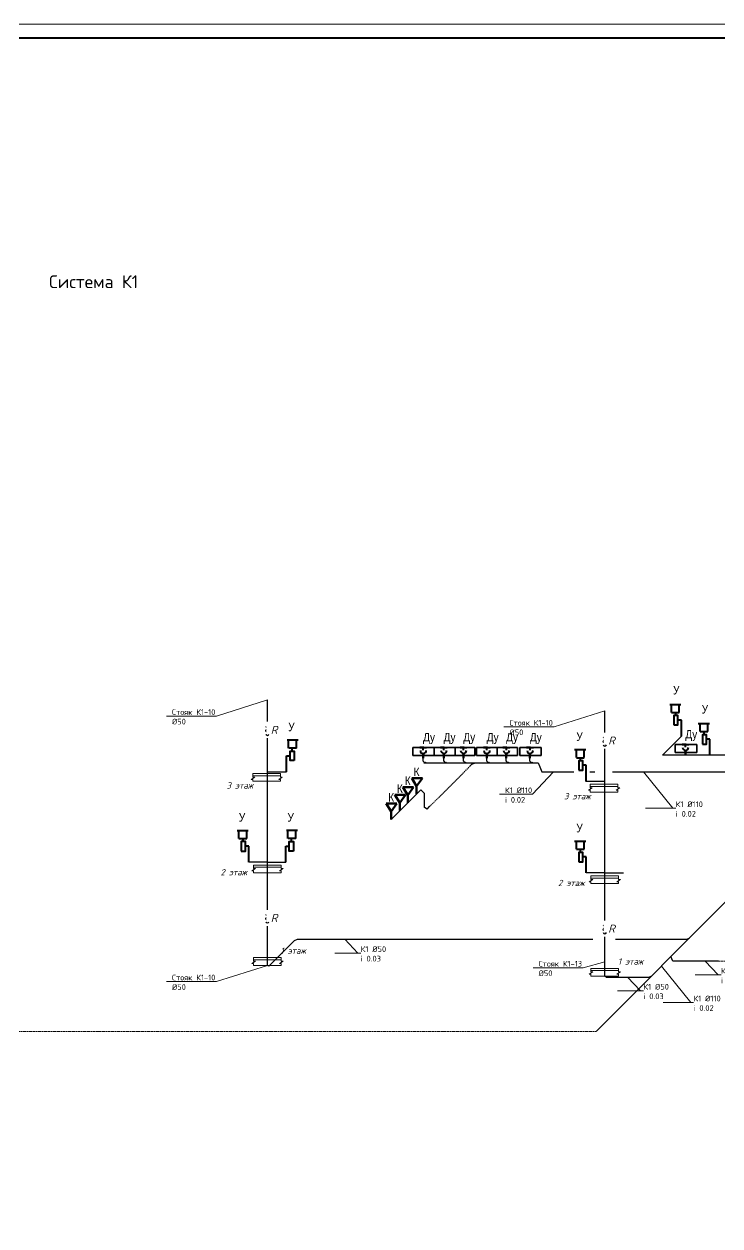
# Model space of a CAD drawing. Header units: millimetres. Extents: x -10178924 to 11692288, y -947381 to 58396.
# Drawn here: x -113803 to -89466, y -83167 to -41120 of the extents above; entities that cross this region are included whole.
import ezdxf
from ezdxf import colors
from ezdxf.entities.mleader import LeaderData, LeaderLine
from ezdxf.math import Vec2, Vec3

# ---------------------------------------------------------------- set-up
doc = ezdxf.new("R2010")
doc.units = ezdxf.units.MM
doc.linetypes.add('0000$0$__output[1-19]_edge001$0$DGN Style 3', pattern=[65.510846, 46.793461, -18.717385])
for name, color, linetype, lineweight in [('!К1', 32, 'Continuous', 30), ('_0', 7, 'Continuous', 25), ('_канализация', 7, 'Continuous', 70), ('PDF _Текст', 7, 'Continuous', 5), ('Выноски ВК', 7, 'Continuous', 0), ('К1ку', 244, 'Continuous', 35), ('Перекрытие ВК', 7, 'Continuous', 20)]:
    doc.layers.add(name, color=color, linetype=linetype, lineweight=lineweight)
for name, color, linetype in [('_надписи_вода', 7, 'Continuous'), ('PDF _Ramka', 7, 'Continuous'), ('сети', 3, 'Continuous'), ('Текст', 7, 'Continuous')]:
    doc.layers.add(name, color=color, linetype=linetype)
doc.styles.add('PDF ISOCPEUR', font='isocpeur.ttf')
doc.styles.add('STANDART2', font='arial.ttf')
doc.styles.add('ОЛЬГА', font='isocpeui.ttf', dxfattribs={"height": 280})

# ---------------------------------------------------------------- blocks, each defined once
blk = doc.blocks.new('Рамка')
at = {"layer": 'PDF _Ramka', "lineweight": 20}
blk.add_lwpolyline([(100287, -596749), (100287, -512657), (-18603, -512657), (-18603, -596749)], close=True, dxfattribs=at)
at = {"layer": 'PDF _Ramka', "lineweight": 40}
blk.add_lwpolyline([(99787, -513153), (-16604, -513153), (-16604, -596246), (99787, -596246)], close=True, dxfattribs=at)
blk = doc.blocks.new('_None')
blk = doc.blocks.new('dj plocica')
at = {"lineweight": 13}
for p, q in [((35.4, 0), (-35.4, 0)), ((-35.4, -9.2), (-35.4, 0)), ((35.4, -9.2), (35.4, 0)), ((-30.5, -9.2), (-39.8, -15.1)), ((-39.8, -15.1), (-35.4, -15.1)), ((-35.4, -5.8), (35.3, -5.8)), ((-35.4, -9.2), (-30.5, -9.2)), ((-35.4, -15.1), (-35.4, -20)), ((35.4, -20), (-35.4, -20)), ((40.2, -9.2), (30.9, -15.1)), ((30.9, -15.1), (35.4, -15.1)), ((35.4, -9.2), (40.2, -9.2)), ((35.4, -15.1), (35.4, -20))]:
    blk.add_line(p, q, dxfattribs=at)

msp = doc.modelspace()

# ---------------------------------------------------------------- linework, layer by layer
at = {"layer": '!К1'}
for p, q in [((-91471.2, -66699.3, 2833.4), (-90815.6, -66031.2, 2046.2)), ((-99761, -66961.5), (-95825.7, -66961.4)), ((-98197.2, -67073.8), (-98138.2, -67014.8)), ((-98138.2, -67014.8), (-98009.5, -66961.5)), ((-95825.7, -66961.4), (-95767.5, -67101.9)), ((-95767.5, -67101.9), (-95691.8, -67284.7)), ((-105294.4, -67279.1, -0.2), (-104620.9, -67279.1, -0.2)), ((-95691.8, -67284.7), (-94577.6, -67284.7)), ((-93492.4, -67613.9), (-94140.1, -67613.9)), ((-94013, -67284.7), (-93846.9, -67284.7)), ((-93229.2, -67284.7), (-85598.5, -67284.6)), ((-99708.8, -68585.4), (-99621.9, -68498.5)), ((-105294.4, -70441.5), (-105942.1, -70441.5)), ((-105294.4, -70441.5), (-104646.8, -70441.5)), ((-93492.3, -70817.1), (-94139.9, -70817.1)), ((-93492.3, -70817.1), (-92844.6, -70817.1)), ((-93798.7, -76362.2), (-89231.7, -71795.2)), ((-104345.9, -73185.2), (-104234.6, -73139.2)), ((-104234.6, -73139.2), (-93913.9, -73139)), ((-90631.5, -73139), (-90535.8, -73099.4)), ((-105242.6, -74082), (-104345.9, -73185.2)), ((-91114.3, -73901.6), (-91179.8, -73743.3)), ((-89515.6, -73901.5), (-91114.3, -73901.6)), ((-91957.2, -74457.6), (-91849.5, -74413)), ((-93440.5, -74457.6), (-91957.2, -74457.6))]:
    msp.add_line(p, q, dxfattribs=at)
for points in [[(-105294.6, -67611.3), (-105294.6, -64765.2)], [(-93492.4, -67986.9), (-93492.4, -65140.9)], [(-99784, -66961.5), (-99843.8, -66901.7), (-99843.8, -66611)], [(-99066.4, -66960.6), (-99126.2, -66900.8), (-99126.2, -66610.2)], [(-98377.3, -66960.3), (-98437.1, -66900.5), (-98437.1, -66609.8)], [(-97559, -66961.4), (-97618.8, -66901.6), (-97618.8, -66611)], [(-96878.7, -66960), (-96938.5, -66900.2), (-96938.5, -66609.6)], [(-96050.6, -66962), (-96110.4, -66902.2), (-96110.4, -66611.5)], [(-105294.4, -70814.8), (-105294.4, -67611.3)], [(-99795.7, -68531.4), (-99795.7, -68041), (-99929.1, -67907.7), (-100963.8, -68942.4)], [(-93492.3, -71190.5), (-93492.3, -67986.9)], [(-99708.8, -68585.4), (-99795.7, -68531.4)], [(-105294.4, -74052.5), (-105294.4, -70814.8)], [(-93492.3, -74428.1), (-93492.3, -71190.5)], [(-105242.6, -74082), (-105294.4, -74052.5)], [(-93440.5, -74457.6), (-93492.3, -74428.1)]]:
    msp.add_lwpolyline(points, dxfattribs=at)
at = {"layer": '!К1', "elevation": 2833.4}
msp.add_lwpolyline([(-88958.2, -66699.3), (-91471.2, -66699.3)], dxfattribs=at)
at = {"layer": '!К1', "color": 7, "linetype": '0000$0$__output[1-19]_edge001$0$DGN Style 3', "lineweight": 13, "true_color": 0xffffff}
for points in [[(-98197.2, -67073.8), (-99621.9, -68498.5)], [(-89515.6, -73901.5), (-68609.6, -73901.5)], [(-115999.5, -76362.2), (-93798.7, -76362.2)]]:
    msp.add_lwpolyline(points, dxfattribs=at)
at = {"layer": '!К1'}
for centre in [(-105294.6, -65838.8), (-93492.4, -66214.4), (-105294.4, -72416.6), (-93492.3, -72792.3)]:
    msp.add_circle(centre, 56.6, dxfattribs=at)
for centre in [(-105294.6, -65670.9), (-93492.4, -66046.5), (-105294.4, -72248.8), (-93492.3, -72624.4)]:
    msp.add_arc(centre, 57.1, 191.71386, 348.28614, dxfattribs=at)
for centre in [(-99784, -66961.5), (-99066.4, -66960.6), (-98377.3, -66960.3), (-97559, -66961.4), (-96878.7, -66960), (-96050.6, -66962)]:
    msp.add_ellipse(centre, major_axis=(27.7, 11.5), ratio=0.4142, dxfattribs=at)
at = {"color": 3, "lineweight": 40}
for p, q in [((-99822.6, -66427.5), (-99960.8, -66427.5)), ((-99960.8, -66427.5), (-99722.8, -66427.5)), ((-99841.2, -66527.2), (-99841.2, -66427.5)), ((-99105, -66426.6), (-99243.2, -66426.6)), ((-99243.2, -66426.6), (-99005.2, -66426.6)), ((-99123.6, -66526.4), (-99123.6, -66426.6)), ((-98416, -66426.3), (-98554.2, -66426.3)), ((-98554.2, -66426.3), (-98316.1, -66426.3)), ((-98434.5, -66526), (-98434.5, -66426.3)), ((-97597.6, -66427.4), (-97735.9, -66427.4)), ((-97735.9, -66427.4), (-97497.8, -66427.4)), ((-97616.2, -66527.2), (-97616.2, -66427.4)), ((-96917.3, -66426), (-97055.5, -66426)), ((-97055.5, -66426), (-96817.5, -66426)), ((-96935.9, -66525.8), (-96935.9, -66426)), ((-96089.2, -66428), (-96227.4, -66428)), ((-96227.4, -66428), (-95989.4, -66428)), ((-96107.8, -66527.7), (-96107.8, -66428)), ((-90651.2, -66322.4, 2833.4), (-90789.4, -66322.4, 2833.4)), ((-90789.4, -66322.4, 2833.4), (-90551.3, -66322.4, 2833.4)), ((-90669.7, -66422.2, 2833.4), (-90669.7, -66322.4, 2833.4))]:
    msp.add_line(p, q, dxfattribs=at)
at = {"color": 3, "lineweight": 70, "ltscale": 14.285714}
for p, q in [((-99843.8, -66804.3), (-99843.8, -66638.2)), ((-99126.2, -66803.5), (-99126.2, -66637.3)), ((-98437.1, -66803.1), (-98437.1, -66637)), ((-97618.8, -66804.3), (-97618.8, -66638.1)), ((-96938.5, -66802.8), (-96938.5, -66636.7)), ((-96110.4, -66804.8), (-96110.4, -66638.7)), ((-90672.3, -66699.3, 2833.4), (-90672.3, -66533.1, 2833.4))]:
    msp.add_line(p, q, dxfattribs=at)
at = {"color": 3, "lineweight": 70}
for p, q in [((-100384.9, -68363.5), (-100384.9, -68091.1)), ((-100072.8, -68051.4), (-100072.8, -67779)), ((-100658.6, -68637.2), (-100658.6, -68364.8)), ((-100963.8, -68942.4), (-100963.8, -68670))]:
    msp.add_line(p, q, dxfattribs=at)
at = {"color": 3, "lineweight": 40}
for centre in [(-90668.3, -66428.4, 2833.4), (-99839.7, -66533.4), (-99122.1, -66532.6), (-98433.1, -66532.3), (-97614.7, -66533.4), (-96934.4, -66532), (-96106.3, -66534)]:
    msp.add_arc(centre, 104.5, 182.57828, 359.91751, dxfattribs=at)
at = {"layer": 'К1ку', "color": 3, "lineweight": 40}
for p, q in [((-91223.6, -64920.5, 2046.2), (-90837.4, -64920.5, 2046.2)), ((-91163.6, -65200.2, 2046.2), (-91163.6, -64927.1, 2046.2)), ((-90887.3, -65200.2, 2046.2), (-90887.3, -64927.1, 2046.2)), ((-91163.7, -65203.2, 2046.2), (-90890.6, -65203.2, 2046.2)), ((-91014.1, -65318.7, 2046.2), (-91014.1, -65214.2, 2046.2)), ((-90815.6, -65469.5, 2046.2), (-90929.1, -65469.5, 2046.2)), ((-90815.6, -66031.2, 2046.2), (-90815.6, -65469.5, 2046.2)), ((-90222.6, -65588.5, 2833.4), (-89836.3, -65588.5, 2833.4)), ((-90162.6, -65868.2, 2833.4), (-90162.6, -65595.1, 2833.4)), ((-90162.6, -65871.2, 2833.4), (-89889.6, -65871.2, 2833.4)), ((-90013.1, -65986.7, 2833.4), (-90013.1, -65882.2, 2833.4)), ((-89886.2, -65868.2, 2833.4), (-89886.2, -65595.1, 2833.4)), ((-104549.2, -66448, -0.2), (-104549.2, -66175, -0.2)), ((-104272.9, -66448, -0.2), (-104272.9, -66175, -0.2)), ((-89814.6, -66137.5, 2833.4), (-89928.1, -66137.5, 2833.4)), ((-89814.6, -66699.3, 2833.4), (-89814.6, -66137.5, 2833.4)), ((-104620.9, -67279.1, -0.2), (-104620.9, -66717.3, -0.2)), ((-104620.9, -66717.3, -0.2), (-104507.4, -66717.3, -0.2)), ((-104272.8, -66451.1, -0.2), (-104545.9, -66451.1, -0.2)), ((-104422.4, -66566.6, -0.2), (-104422.4, -66462, -0.2)), ((-94548.1, -66503.1), (-94161.9, -66503.1)), ((-94488.2, -66785.8), (-94215.1, -66785.8)), ((-94488.1, -66782.8), (-94488.1, -66509.8)), ((-94338.7, -66901.4), (-94338.7, -66796.8)), ((-94211.8, -66782.8), (-94211.8, -66509.8)), ((-94140.1, -67052.1), (-94253.6, -67052.1)), ((-94140.1, -67613.9), (-94140.1, -67052.1)), ((-106350.1, -69330.7), (-105963.9, -69330.7)), ((-106290.1, -69610.4), (-106290.1, -69337.4)), ((-106013.8, -69610.4), (-106013.8, -69337.4)), ((-104238.8, -69330.7), (-104625, -69330.7)), ((-104575.1, -69610.4), (-104575.1, -69337.4)), ((-104298.7, -69610.4), (-104298.7, -69337.4)), ((-106290.2, -69613.4), (-106017.2, -69613.4)), ((-106140.7, -69728.9), (-106140.7, -69624.4)), ((-104298.7, -69613.4), (-104571.7, -69613.4)), ((-104448.2, -69728.9), (-104448.2, -69624.4)), ((-94548, -69706.3), (-94161.7, -69706.3)), ((-94488, -69986), (-94488, -69713)), ((-94211.6, -69986), (-94211.6, -69713)), ((-105942.1, -69879.7), (-106055.6, -69879.7)), ((-105942.1, -70441.5), (-105942.1, -69879.7)), ((-104646.8, -70441.5), (-104646.8, -69879.7)), ((-104646.8, -69879.7), (-104533.2, -69879.7)), ((-94488, -69989.1), (-94215, -69989.1)), ((-94338.5, -70104.6), (-94338.5, -70000)), ((-94139.9, -70255.3), (-94253.5, -70255.3)), ((-94139.9, -70817.1), (-94139.9, -70255.3))]:
    msp.add_line(p, q, dxfattribs=at)
at = {"layer": 'К1ку', "color": 7, "lineweight": 35, "ltscale": 33.333333}
for p, q in [((-100201.4, -66427.5), (-100201.4, -66709.2)), ((-100201.4, -66427.5), (-99448.3, -66427.5)), ((-99483.8, -66426.6), (-98730.7, -66426.6)), ((-99457, -66426.6), (-99457, -66708.3)), ((-99457, -66426.6), (-99457, -66708.3)), ((-98794.7, -66426.3), (-98041.6, -66426.3)), ((-98730.7, -66426.6), (-98730.7, -66708.3)), ((-98730.7, -66426.6), (-98730.7, -66708.3)), ((-98041.6, -66426.3), (-98041.6, -66708)), ((-97976.4, -66427.4), (-97976.4, -66709.1)), ((-97976.4, -66427.4), (-97223.3, -66427.4)), ((-97296.1, -66426), (-96543, -66426)), ((-97261.5, -66426), (-97261.5, -66707.7)), ((-97261.5, -66426), (-97261.5, -66707.7)), ((-96543, -66426), (-96543, -66707.7)), ((-96468, -66428), (-96468, -66709.7)), ((-96468, -66428), (-95714.9, -66428)), ((-95714.9, -66428), (-95714.9, -66709.7)), ((-91029.9, -66322.4, 2833.4), (-91029.9, -66604.1, 2833.4)), ((-91029.9, -66322.4, 2833.4), (-90276.8, -66322.4, 2833.4)), ((-90276, -66322.4, 2833.4), (-90276, -66604.1, 2833.4)), ((-100201.4, -66709.2), (-99448.3, -66709.2)), ((-99483.8, -66708.3), (-98730.7, -66708.3)), ((-98794.7, -66708), (-98041.6, -66708)), ((-97976.4, -66709.1), (-97223.3, -66709.1)), ((-97296.1, -66707.7), (-96543, -66707.7)), ((-96468, -66709.7), (-95714.9, -66709.7)), ((-91029.9, -66604.1, 2833.4), (-90276.8, -66604.1, 2833.4))]:
    msp.add_line(p, q, dxfattribs=at)
at = {"layer": 'К1ку', "color": 3, "lineweight": 40}
for points, elevation in [([(-91081.8, -65640.2), (-90935.2, -65640.2), (-90935.2, -65312.7), (-91081.8, -65312.7)], 2046.2), ([(-90080.8, -66308.2), (-89934.2, -66308.2), (-89934.2, -65980.8), (-90080.8, -65980.8)], 2833.4), ([(-104354.7, -66888.1), (-104501.3, -66888.1), (-104501.3, -66560.6), (-104354.7, -66560.6)], -0.2)]:
    msp.add_lwpolyline(points, close=True, dxfattribs=dict(at, elevation=elevation))
for points in [[(-94406.3, -67222.9), (-94259.7, -67222.9), (-94259.7, -66895.4), (-94406.3, -66895.4)], [(-106208.3, -70050.5), (-106061.7, -70050.5), (-106061.7, -69723), (-106208.3, -69723)], [(-104380.6, -70050.5), (-104527.2, -70050.5), (-104527.2, -69723), (-104380.6, -69723)], [(-94406.1, -70426.1), (-94259.5, -70426.1), (-94259.5, -70098.6), (-94406.1, -70098.6)]]:
    msp.add_lwpolyline(points, close=True, dxfattribs=at)
at = {"layer": 'сети', "color": 3, "lineweight": 70}
for p, q in [((-100245.8, -67502.4), (-100072.8, -67779)), ((-99872.1, -67502.4), (-100245.8, -67502.4)), ((-100072.8, -67779), (-99872.1, -67502.4)), ((-100831.6, -68088.2), (-100658.6, -68364.8)), ((-100457.9, -68088.2), (-100831.6, -68088.2)), ((-100658.6, -68364.8), (-100457.9, -68088.2)), ((-100557.9, -67814.6), (-100384.9, -68091.1)), ((-100184.2, -67814.6), (-100557.9, -67814.6)), ((-100384.9, -68091.1), (-100184.2, -67814.6)), ((-101136.8, -68393.5), (-100963.8, -68670)), ((-100763.1, -68393.5), (-101136.8, -68393.5)), ((-100963.8, -68670), (-100763.1, -68393.5))]:
    msp.add_line(p, q, dxfattribs=at)

# ---------------------------------------------------------------- block references
at = {"layer": '_0'}
msp.add_blockref('Рамка', (-153878.2, 471536.2), dxfattribs=at)
at = {"layer": 'Перекрытие ВК', "ltscale": 10, "xscale": 13.65, "yscale": 13.65, "zscale": 13.65}
for p in [(-105320.3, -67338.3), (-93518.1, -67713.9), (-105294.4, -70541.8), (-93492.3, -70917.5), (-105294.6, -73779.5), (-93492.4, -74155.1)]:
    msp.add_blockref('dj plocica', p, dxfattribs=at)

# ---------------------------------------------------------------- texts
at = {"layer": '_надписи_вода', "char_height": 220, "width": 1580.673, "attachment_point": 2, "rotation": 360, "line_spacing_factor": 0.8, "style": 'ОЛЬГА'}
for s, insert in [('3 этаж', (-106256.9, -67647.5)), ('3 этаж', (-94454.8, -68023.2)), ('2 этаж', (-106469.4, -70682)), ('2 этаж', (-94667.3, -71057.6)), ('1 этаж', (-104393.8, -73427.5)), ('1 этаж', (-92591.6, -73803.1))]:
    msp.add_mtext(s, dxfattribs=dict(at, insert=insert))
at = {"layer": 'PDF _Текст', "insert": (-112925.5, -50135.2), "char_height": 450, "attachment_point": 4, "style": 'PDF ISOCPEUR'}
msp.add_mtext('Система К1', dxfattribs=at)
at = {"layer": 'К1ку', "color": 0, "style": 'STANDART2', "width": 0.85}
for p in [(-91106.6, -64571.7, 3509), (-90105.6, -65239.7, 4296.3), (-104566.6, -65860, -0.2), (-94490.6, -66194.8), (-106292.6, -69022.4), (-104592.5, -69022.4), (-94490.5, -69398)]:
    msp.add_text('У', height=300, dxfattribs=at).set_placement(p)
at = {"layer": 'Текст', "color": 0, "style": 'STANDART2', "width": 0.85}
for s, p in [('Ду', (-99849.4, -66217.3)), ('Ду', (-99131.8, -66216.5)), ('Ду', (-98442.7, -66216.1)), ('Ду', (-97624.4, -66217.3)), ('Ду', (-96944.1, -66215.9)), ('Ду', (-96116, -66217.8)), ('Ду', (-90677.9, -66112.3, 2833.4)), ('К', (-100177.4, -67430.1)), ('К', (-100489.6, -67742.3)), ('К', (-101068.5, -68321.2)), ('К', (-100763.2, -68015.9))]:
    msp.add_text(s, height=300, dxfattribs=at).set_placement(p)

# ---------------------------------------------------------------- leaders
at = {"layer": 'Выноски ВК', "ltscale": 50}
ml = msp.add_multileader_mtext('Standard', dxfattribs=at)
ml.set_content('К1 %%C110\\Pi 0.02', color=256, style='PDF ISOCPEUR')
ml.set_leader_properties(color=256, linetype='ByLayer', lineweight=-1)
ml.set_arrow_properties(name='NONE')
ml.build(insert=Vec2(0, 0))
ml.multileader.update_dxf_attribs({"text_left_attachment_type": 6, "text_right_attachment_type": 6, "dogleg_length": 100, "arrow_head_size": 300})
ctx = ml.context
ctx.base_point, ctx.char_height, ctx.arrow_head_size, ctx.landing_gap_size, ctx.plane_origin = Vec3(-96981.7, -68066.5), 200, 300, 0, Vec3(-102531.1, -63571.2)
ctx.left_attachment, ctx.right_attachment = 6, 6
notes = []
notes.append((ctx, [(1, (1, 1, 0), (-96021.7, -68066.5), (-1, 0), 100, [(1, [(-95286.8, -67283.4)], 0, [])])]))
ctx.mtext.insert, ctx.mtext.flow_direction = Vec3(-96981.7, -67826.5), 5
ml = msp.add_multileader_mtext('Standard', dxfattribs=at)
ml.set_content('К1 %%C110\\Pi 0.02', color=256, style='PDF ISOCPEUR')
ml.set_leader_properties(color=256, linetype='ByLayer', lineweight=-1)
ml.set_arrow_properties(name='NONE')
ml.build(insert=Vec2(0, 0))
ml.multileader.update_dxf_attribs({"text_left_attachment_type": 6, "text_right_attachment_type": 6, "dogleg_length": 100, "arrow_head_size": 300})
ctx = ml.context
ctx.base_point, ctx.char_height, ctx.arrow_head_size, ctx.landing_gap_size, ctx.plane_origin = Vec3(-91010.4, -68555), 200, 300, 0, Vec3(-99380.6, -63571.1)
ctx.left_attachment, ctx.right_attachment = 6, 6
notes.append((ctx, [(0, (1, 1, 0), (-91110.4, -68555), (1, 0), 100, [(1, [(-92136.2, -67283.3)], 0, [])])]))
ctx.mtext.insert, ctx.mtext.flow_direction = Vec3(-91010.4, -68315), 5
ml = msp.add_multileader_mtext('Standard', dxfattribs=at)
ml.set_content('К1 %%C50\\Pi 0.03', color=256, style='PDF ISOCPEUR')
ml.set_leader_properties(color=256, linetype='ByLayer', lineweight=-1)
ml.set_arrow_properties(name='NONE')
ml.build(insert=Vec2(0, 0))
ml.multileader.update_dxf_attribs({"text_left_attachment_type": 6, "text_right_attachment_type": 6, "dogleg_length": 100, "arrow_head_size": 300})
ctx = ml.context
ctx.base_point, ctx.char_height, ctx.arrow_head_size, ctx.landing_gap_size, ctx.plane_origin = Vec3(-102029.4, -73621.6), 200, 300, 0, Vec3(-109831.5, -69426.9)
ctx.left_attachment, ctx.right_attachment = 6, 6
notes.append((ctx, [(0, (1, 1, 0), (-102129.4, -73621.6), (1, 0), 100, [(1, [(-102587.1, -73139.1)], 0, [])])]))
ctx.mtext.insert, ctx.mtext.flow_direction = Vec3(-102029.4, -73381.6), 5
ml = msp.add_multileader_mtext('Standard', dxfattribs=at)
ml.set_content('Стояк К1-13 ^J%%C50', color=256, style='PDF ISOCPEUR')
ml.set_leader_properties(color=256, linetype='ByLayer', lineweight=-1)
ml.set_arrow_properties(name='NONE')
ml.build(insert=Vec2(0, 0))
ml.multileader.update_dxf_attribs({"text_left_attachment_type": 6, "text_right_attachment_type": 6, "dogleg_length": 100, "arrow_head_size": 300})
ctx = ml.context
ctx.base_point, ctx.char_height, ctx.arrow_head_size, ctx.landing_gap_size, ctx.plane_origin = Vec3(-95808.8, -74132.9), 200, 300, 0, Vec3(-99662.5, -70745.4)
ctx.left_attachment, ctx.right_attachment = 6, 6
notes.append((ctx, [(1, (1, 1, 0), (-94248.8, -74132.9), (-1, 0), 100, [(1, [(-93492.3, -73921)], 0, [])])]))
ctx.mtext.insert, ctx.mtext.flow_direction = Vec3(-95808.8, -73892.9), 5
ml = msp.add_multileader_mtext('Standard', dxfattribs=at)
ml.set_content('К1 %%C50\\Pi 0.03', color=256, style='PDF ISOCPEUR')
ml.set_leader_properties(color=256, linetype='ByLayer', lineweight=-1)
ml.set_arrow_properties(name='NONE')
ml.build(insert=Vec2(0, 0))
ml.multileader.update_dxf_attribs({"text_left_attachment_type": 6, "text_right_attachment_type": 6, "dogleg_length": 100, "arrow_head_size": 300})
ctx = ml.context
ctx.base_point, ctx.char_height, ctx.arrow_head_size, ctx.landing_gap_size, ctx.plane_origin = Vec3(-89428.3, -74384), 200, 300, 0, Vec3(-97230.4, -70189.3)
ctx.left_attachment, ctx.right_attachment = 6, 6
notes.append((ctx, [(0, (1, 1, 0), (-89528.3, -74384), (1, 0), 100, [(1, [(-89986.1, -73901.6)], 0, [])])]))
ctx.mtext.insert, ctx.mtext.flow_direction = Vec3(-89428.3, -74144), 5
ml = msp.add_multileader_mtext('Standard', dxfattribs=at)
ml.set_content('Стояк К1-10 ^J%%C50', color=256, style='PDF ISOCPEUR')
ml.set_leader_properties(color=256, linetype='ByLayer', lineweight=-1)
ml.set_arrow_properties(name='NONE')
ml.build(insert=Vec2(0, 0))
ml.multileader.update_dxf_attribs({"text_left_attachment_type": 6, "text_right_attachment_type": 6, "dogleg_length": 100, "arrow_head_size": 300})
ctx = ml.context
ctx.base_point, ctx.char_height, ctx.arrow_head_size, ctx.landing_gap_size, ctx.plane_origin = Vec3(-108629.1, -74616), 200, 300, 0, Vec3(-112538.8, -70340.3)
ctx.left_attachment, ctx.right_attachment = 6, 6
notes.append((ctx, [(1, (1, 1, 0), (-107069.1, -74616), (-1, 0), 100, [(1, [(-105294.4, -74052.5)], 0, [])])]))
ctx.mtext.insert, ctx.mtext.flow_direction = Vec3(-108629.1, -74376), 5
ml = msp.add_multileader_mtext('Standard', dxfattribs=at)
ml.set_content('К1 %%C110\\Pi 0.02', color=256, style='PDF ISOCPEUR')
ml.set_leader_properties(color=256, linetype='ByLayer', lineweight=-1)
ml.set_arrow_properties(name='NONE')
ml.build(insert=Vec2(0, 0))
ml.multileader.update_dxf_attribs({"text_left_attachment_type": 6, "text_right_attachment_type": 6, "dogleg_length": 100, "arrow_head_size": 300})
ctx = ml.context
ctx.base_point, ctx.char_height, ctx.arrow_head_size, ctx.landing_gap_size, ctx.plane_origin = Vec3(-90389.4, -75350.4), 200, 300, 0, Vec3(-98759.6, -70366.5)
ctx.left_attachment, ctx.right_attachment = 6, 6
notes.append((ctx, [(0, (1, 1, 0), (-90489.4, -75350.4), (1, 0), 100, [(1, [(-91515.2, -74078.7)], 0, [])])]))
ctx.mtext.insert, ctx.mtext.flow_direction = Vec3(-90389.4, -75110.4), 5
ml = msp.add_multileader_mtext('Standard', dxfattribs=at)
ml.set_content('К1 %%C50\\Pi 0.03', color=256, style='PDF ISOCPEUR')
ml.set_leader_properties(color=256, linetype='ByLayer', lineweight=-1)
ml.set_arrow_properties(name='NONE')
ml.build(insert=Vec2(0, 0))
ml.multileader.update_dxf_attribs({"text_left_attachment_type": 6, "text_right_attachment_type": 6, "dogleg_length": 100, "arrow_head_size": 300})
ctx = ml.context
ctx.base_point, ctx.char_height, ctx.arrow_head_size, ctx.landing_gap_size, ctx.plane_origin = Vec3(-92141.1, -74940), 200, 300, 0, Vec3(-99943.2, -70745.4)
ctx.left_attachment, ctx.right_attachment = 6, 6
notes.append((ctx, [(0, (1, 1, 0), (-92241.1, -74940), (1, 0), 100, [(1, [(-92698.8, -74457.6)], 0, [])])]))
ctx.mtext.insert, ctx.mtext.flow_direction = Vec3(-92141.1, -74700), 5
for ctx, leaders in notes:
    for number, flags, end, landing, length, lines in leaders:
        leader = LeaderData()
        leader.index, (leader.has_last_leader_line, leader.has_dogleg_vector, leader.attachment_direction) = number, flags
        leader.last_leader_point, leader.dogleg_vector, leader.dogleg_length = Vec3(end), Vec3(landing), length
        for number, points, colour, breaks in lines:
            line = LeaderLine()
            line.index, line.vertices, line.color, line.breaks = number, Vec3.list(points), colors.encode_raw_color(colour), breaks
            leader.lines.append(line)
        ctx.leaders.append(leader)

# ---------------------------------------------------------------- next in the draw order: texts
at = {"layer": '_канализация', "lineweight": 25, "ltscale": 100, "char_height": 280, "width": 271.854, "attachment_point": 2, "style": 'ОЛЬГА', "bg_fill": 2}
for insert in [(-105058.9, -65671), (-93256.7, -66046.6), (-105058.7, -72248.9), (-93256.6, -72624.5)]:
    msp.add_mtext('R', dxfattribs=dict(at, insert=insert))

# ---------------------------------------------------------------- next in the draw order: linework, layer by layer
at = {"layer": '!К1'}
msp.add_line((-93113.2, -73139), (-90631.5, -73139), dxfattribs=at)
for centre in [(-105294.6, -65946.3), (-93492.4, -66321.9), (-105294.4, -72511.2), (-93492.3, -72886.8)]:
    msp.add_arc(centre, 57.1, 191.71386, 348.28614, dxfattribs=at)
at = {"layer": 'К1ку', "color": 3, "lineweight": 40}
msp.add_line((-104212.9, -66168.3, -0.2), (-104599.1, -66168.3, -0.2), dxfattribs=at)

# ---------------------------------------------------------------- next in the draw order: leaders
at = {"layer": 'Выноски ВК', "ltscale": 50}
ml = msp.add_multileader_mtext('Standard', dxfattribs=at)
ml.set_content('Стояк К1-10 ^J%%C50', color=256, style='PDF ISOCPEUR')
ml.set_leader_properties(color=256, linetype='ByLayer', lineweight=-1)
ml.set_arrow_properties(name='NONE')
ml.build(insert=Vec2(0, 0))
ml.multileader.update_dxf_attribs({"text_left_attachment_type": 6, "text_right_attachment_type": 6, "dogleg_length": 100, "arrow_head_size": 300})
ctx = ml.context
ctx.base_point, ctx.char_height, ctx.arrow_head_size, ctx.landing_gap_size, ctx.plane_origin = Vec3(-108629.2, -65328.7), 200, 300, 0, Vec3(-112538.9, -61053)
ctx.left_attachment, ctx.right_attachment = 6, 6
notes = []
notes.append((ctx, [(1, (1, 1, 0), (-107069.2, -65328.7), (-1, 0), 100, [(1, [(-105294.6, -64765.2)], 0, [])])]))
ctx.mtext.insert, ctx.mtext.flow_direction = Vec3(-108629.2, -65088.7), 5
ml = msp.add_multileader_mtext('Standard', dxfattribs=at)
ml.set_content('Стояк К1-10 ^J%%C50', color=256, style='PDF ISOCPEUR')
ml.set_leader_properties(color=256, linetype='ByLayer', lineweight=-1)
ml.set_arrow_properties(name='NONE')
ml.build(insert=Vec2(0, 0))
ml.multileader.update_dxf_attribs({"text_left_attachment_type": 6, "text_right_attachment_type": 6, "dogleg_length": 100, "arrow_head_size": 300})
ctx = ml.context
ctx.base_point, ctx.char_height, ctx.arrow_head_size, ctx.landing_gap_size, ctx.plane_origin = Vec3(-96827, -65704.3), 200, 300, 0, Vec3(-100736.8, -61428.7)
ctx.left_attachment, ctx.right_attachment = 6, 6
notes.append((ctx, [(1, (1, 1, 0), (-95267, -65704.3), (-1, 0), 100, [(1, [(-93492.4, -65140.9)], 0, [])])]))
ctx.mtext.insert, ctx.mtext.flow_direction = Vec3(-96827, -65464.3), 5
for ctx, leaders in notes:
    for number, flags, end, landing, length, lines in leaders:
        leader = LeaderData()
        leader.index, (leader.has_last_leader_line, leader.has_dogleg_vector, leader.attachment_direction) = number, flags
        leader.last_leader_point, leader.dogleg_vector, leader.dogleg_length = Vec3(end), Vec3(landing), length
        for number, points, colour, breaks in lines:
            line = LeaderLine()
            line.index, line.vertices, line.color, line.breaks = number, Vec3.list(points), colors.encode_raw_color(colour), breaks
            leader.lines.append(line)
        ctx.leaders.append(leader)

doc.saveas('drawing.dxf')
